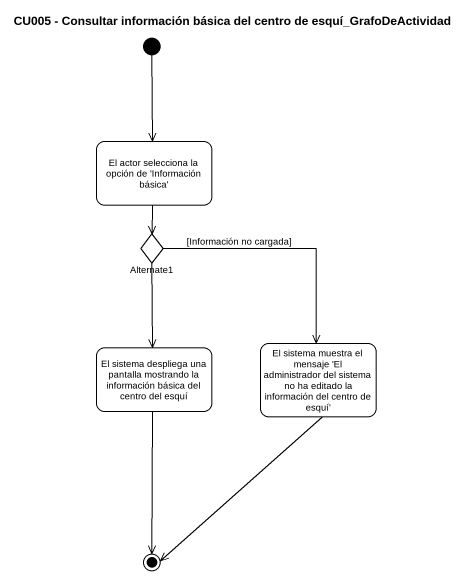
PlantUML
@startuml
title CU005 - Consultar información básica del centro de esquí_GrafoDeActividad
hide empty description
state "El actor selecciona la opción de 'Información básica'" as El_actor_selecciona_la
state Alternate1 <<choice>>
state "El sistema despliega una pantalla mostrando la información básica del centro del esquí" as El_sistema_despliega_una
state "El sistema muestra el mensaje 'El administrador del sistema no ha editado la información del centro de esquí'" as El_sistema_muestra_el
[*] --> El_actor_selecciona_la
El_actor_selecciona_la --> Alternate1
Alternate1 --> El_sistema_despliega_una
Alternate1 --> El_sistema_muestra_el : [Información no cargada]
El_sistema_despliega_una --> [*]
El_sistema_muestra_el --> [*]
@enduml
